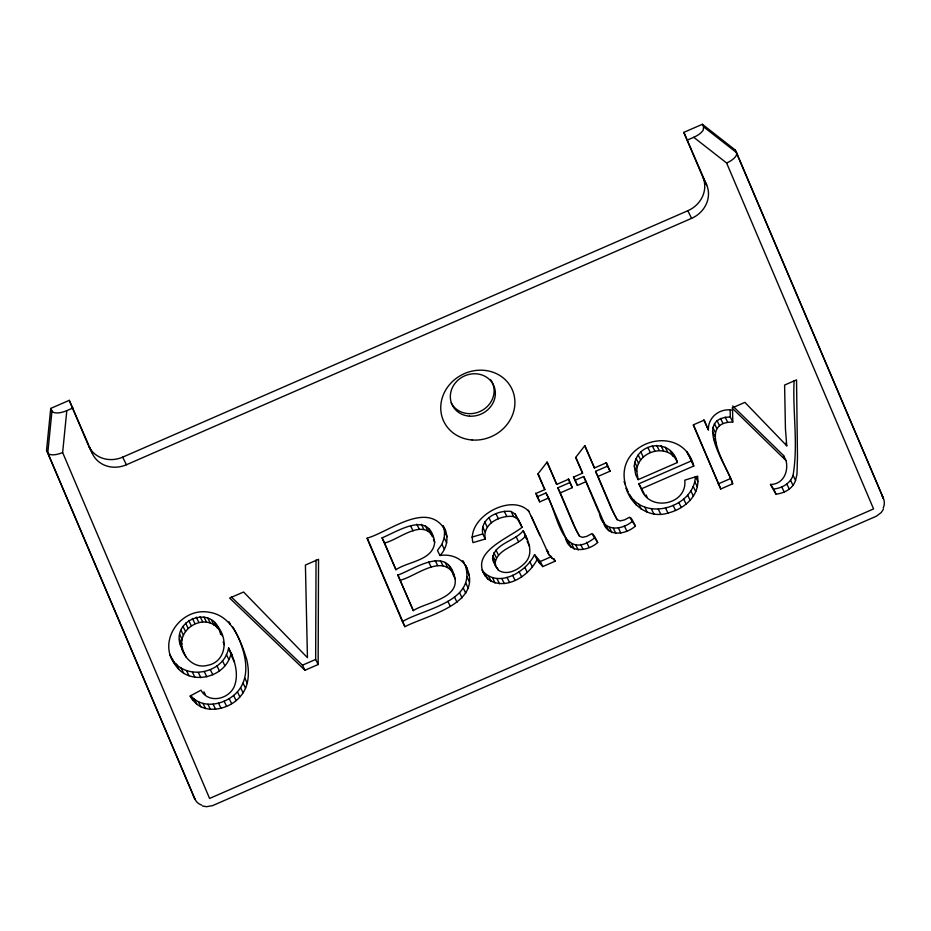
<?xml version="1.0" encoding="UTF-8"?>
<svg xmlns="http://www.w3.org/2000/svg" width="931" height="931" viewBox="0 0 931 931"><rect width="100%" height="100%" fill="white"/><g stroke="black" fill="none" stroke-linecap="round" stroke-linejoin="round"><path stroke-width="1.4" d="M318.134 664.525L318.542 559.322L305.415 565.047L307.439 657.647L243.585 592.011L229.654 598.074L304.949 670.273L318.134 664.525L315.656 659.439L316.04 560.008M217.447 626.365C228.619 638.969 225.93 661.999 207.601 665.328C195.626 668.691 184.932 659.299 181.685 648.29C167.696 619.895 214.875 602.101 220.624 634.477M444.238 537.909L444.564 531.613L443.075 525.736C449.324 534.999 447.73 547.649 439.956 555.528L437.465 550.454L441.922 544.286L444.238 537.909L446.717 542.982M492.592 558.67C494.128 543.529 514.75 541.353 523.21 530.763C528.331 540.376 533.998 553.037 525.41 562.51C518.928 569.411 507.5 576.161 498.411 570.226L495.816 566.63L492.592 558.67L495.816 566.63M495.071 563.744C496.607 548.603 517.24 546.427 525.701 535.837M184.175 653.376C171.106 627.727 211.942 607.419 222.172 635.733M732.662 483.783C729.194 468.956 691.151 417.996 730.276 416.983L732.767 422.057C695.538 422.092 728.926 469.887 732.662 483.783L720.734 488.984L693.258 425.06M434.672 542.249C433.171 560.671 407.859 561.463 395.931 569.714L382.071 537.85C399.667 530.461 429.656 510.211 434.672 542.249L433.439 539.712M201.748 805.14A13.476 12.231 -26.1 0 1 194.742 798.751L46.55 450.29L50.728 408.418L69.255 400.342L92.122 453.013A26.964 24.474 -26.1 0 0 126.407 464.767L691.57 218.354A26.964 24.474 -26.1 0 0 706.699 185.048L683.831 132.377L702.358 124.288L735.246 150.007L736.491 152.544L883.438 498.469A13.476 12.231 -26.1 0 1 883.205 508.012M50.728 408.418L51.973 410.955L47.795 452.827L194.742 798.751M687.555 139.987L693.735 137.299L726.622 163.006L873.569 508.931L209.58 798.449L62.633 452.524L66.811 410.641L72.99 407.953M193.113 700.601L189.924 696.132L200.98 690.174C208.416 704.069 228.91 699.379 234.344 686.345C238.569 675.522 235.566 663.303 231.097 653.05C226.419 678.303 188.551 686.95 174.923 664.338C157.013 640.877 181.045 607.198 208.916 612.214C231.889 615.461 240.524 640.039 246.622 659.125C249.741 671.856 249.357 686.869 239.884 696.923C227.874 711.226 198.92 715.892 190.622 695.515C201.445 708.77 221.729 705.384 233.588 695.457C254.71 678.233 244.411 646.789 232.82 626.935M631.695 499.167L629.216 494.093C645.183 522.163 693.991 507.255 695.422 476.521L697.901 481.595C697.517 497.945 682.737 509.373 668.004 513.051C649.64 518.974 631.299 505.708 626.121 488.135L627.994 492.022L624.073 481.595M634.29 466.21C636.059 441.981 671.204 437.465 677.442 462.509L638.131 479.651L635.652 474.577L634.29 466.21L636.769 471.295L638.131 479.651M636.769 471.295C636.909 450.79 669.284 441.899 677.442 462.509M367.023 538.293L402.413 621.617C422.686 609.083 477.079 601.996 465.244 565.198M402.413 621.617L404.904 626.691C426.596 615.321 485.633 603.497 465.5 565.198M703.789 419.904L708.34 429.843C708.072 416.844 720.152 407.848 732.581 410.175L732.767 422.057M770.728 484.271L773.556 489.089C781.854 488.147 790.256 483.689 793.061 475.369C798.379 444.227 792.525 412.026 794.12 380.581M795.551 480.443L796.983 474.298L797.483 456.807L796.54 379.86L784.6 385.062L785.45 429.028L786.765 445.798L744.905 402.367L732.045 407.976L786.078 460.636C788.708 471.97 783.239 484.306 770.379 484.527L776.047 494.163C784.344 493.221 792.747 488.763 795.551 480.443L793.061 475.369M169.907 654.47C180.044 681.818 223.661 675.801 228.607 647.964L232.087 655.191M529.006 511.619C511.98 492.22 466.361 517.438 472.971 542.633L485.249 539.002L482.77 533.928C479.663 518.439 498.166 509.757 511.096 511.468L515.204 514.075L522.082 527.318C507.151 539.119 465.989 554.015 487.879 579.129C505.149 591.406 528.738 576.126 537.024 559.706L534.534 554.62C526.352 571.995 498.283 588.625 482.747 571.075L485.237 576.161M485.249 539.002C482.153 523.525 500.657 514.831 513.586 516.554L517.694 519.149L520.941 524.444M883.438 509.187L881.25 512.539L876.362 516.205L212.594 805.618L206.624 806.688L202.574 806.048M535.686 493.162L537.222 496.782L545.973 492.976C557.716 512.318 561.649 564.535 595.177 537.42L593 534.103M599.378 513.458C602.788 531.834 621.117 531.031 632.894 520.976L630.718 517.659M565.466 537.85C568.969 554.026 588.043 551.257 597.667 542.505L595.805 538.688M603.183 521.407C606.675 537.583 625.748 534.813 635.384 526.062L633.511 522.244M88.922 446.554A26.964 24.474 -26.1 0 0 122.671 457.156L687.834 210.732A26.964 24.474 -26.1 0 0 702.975 177.437L683.831 132.377M382.071 537.85L384.561 542.936C398.2 540.271 423.093 517.252 433.485 537.722M572.321 487.646L569.83 482.572L557.832 487.797L560.322 492.871L572.321 487.646L568.725 479.186L556.726 484.411L547.207 461.985L538.106 473.693L544.868 489.59L536.116 493.407L539.712 501.867L548.464 498.05L567.957 542.924M610.038 471.202L607.547 466.128L595.549 471.354L598.039 476.428L610.038 471.202L606.442 462.742L594.444 467.967L584.912 445.542L575.824 457.249L582.573 473.146L573.833 476.963L577.418 485.423L586.169 481.606L605.674 526.481M573.391 476.719L574.939 480.338L583.69 476.532L586.169 481.606M397.886 575.09C413.911 569.411 445.623 546.264 454.037 574.823C462.404 598.621 425.839 602.043 413.317 610.631L397.886 575.09L413.317 610.631M400.377 580.164C415.156 576.766 442.446 552.886 454.037 574.823M638.782 483.806L691.279 460.926L693.77 466L641.273 488.891L638.782 483.806L640.865 487.332M231.354 597.015L302.459 665.2L315.656 659.439M534.534 554.62L540.283 561.498L551.501 556.61M718.243 483.911L730.183 478.709M537.024 559.706L542.773 566.583L555.225 561.149L553.992 558.612M471.854 537.152L482.77 533.928M439.956 555.528C450.872 553.642 462.928 558.356 467.362 569.016M598.039 476.428L613.983 513.97L617.148 519.673L620.104 520.895L624.515 519.905L629.577 517.194L635.384 526.062M560.322 492.871L576.266 530.414L579.443 536.116L582.387 537.338L586.798 536.349L591.86 533.638L597.667 542.505M702.358 124.288L703.603 126.837L736.491 152.544A13.476 5.644 -23 0 1 726.622 163.006M641.273 488.891C648.884 512.19 687.509 505.114 684.774 480.163L697.703 476.172L697.901 481.595M548.557 552.258L546.45 549.674L548.941 554.76L555.225 561.149M732.674 405.939L783.588 455.562L786.078 460.636M693.77 466C682.26 421.289 614.123 441.271 625.318 484.132M493.325 561.556L495.92 565.152M462.754 560.578L464.173 562.813M445.553 530.81C428.062 499.26 388.855 532.171 367.256 538.083L404.904 626.691M614.669 514.599L611.492 508.885L595.549 471.354M181.685 648.29L186.235 657.251M692.606 463.068L686.997 451.942L688.859 455.806M528.342 510.2L540.027 535.895M735.246 150.007L883.438 498.469M702.975 177.437L706.699 185.048M687.834 210.732L691.57 218.354M785.52 443.261L786.765 445.798M790.559 480.28L793.037 485.365M786.846 484.132L789.337 489.206M781.807 487.064L784.298 492.15M773.556 489.089L776.047 494.163M725.156 417.123L727.635 422.197M720.524 418.438L723.015 423.512M717.045 420.591L719.523 425.676M714.414 423.652L716.893 428.726M712.832 427.376L715.322 432.45M712.494 431.542L714.985 436.616M713.588 438.268L716.079 443.342M694.77 481.664L697.261 486.738M693.258 486.517L695.748 491.603M690.907 491.103L693.386 496.176M670.413 451.011L672.904 456.097M665.281 447.252L667.771 452.326M687.695 495.315L690.185 500.401M661.057 445.833L663.547 450.918M683.657 499.097L686.147 504.171M656.739 445.39L659.218 450.464M652.328 445.914L654.819 451M678.78 502.437L681.259 507.511M647.836 447.415L650.315 452.489M673.066 505.324L675.557 510.409M640.796 451.966L643.286 457.04M665.514 507.977L668.004 513.051M638.177 454.968L640.668 460.042M636.141 458.459L638.631 463.533M658.298 509.199L660.789 514.273M634.814 462.265L637.304 467.339M645.963 494.827L647.208 497.363M641.564 488.496L644.043 493.581M651.421 508.978L653.911 514.052M644.892 507.337L647.371 512.411M638.899 504.288L641.389 509.362M633.674 499.877L636.164 504.951M624.294 525.875L626.772 530.949M594.444 467.967L584.668 445.74M615.286 515.867L617.148 519.673M618.324 527.924L620.814 532.998M613.413 528.401L615.903 533.475M609.444 527.563L611.935 532.637M582.573 473.146L575.591 457.47M606.29 525.666L608.781 530.74M574.939 480.338L577.418 485.423M586.577 542.319L589.067 547.393M556.726 484.411L546.951 462.183M579.443 536.116L573.775 525.328L557.832 487.797M580.607 544.367L583.097 549.441M575.707 544.844L578.186 549.918M571.739 544.007L574.218 549.081M542.377 484.504L544.868 489.59M545.973 492.976L548.464 498.05M568.573 542.11L571.064 547.184M537.222 496.782L539.712 501.867M550.5 555.656L551.746 558.193M540.283 561.498L542.773 566.583M520.22 523.513L522.082 527.318M537.199 558.495L539.689 563.569M515.204 514.075L517.694 519.149M523.21 530.763L527.4 539.829M527.109 541.272L529.599 546.357M511.096 511.468L513.586 516.554M529.89 561.847L532.381 566.921M504.241 511.189L506.72 516.263M516.042 536.535L518.532 541.609M524.851 567.445L527.342 572.518M495.944 513.714L498.422 518.788M519.172 571.797L521.663 576.871M488.915 517.578L491.393 522.652M512.597 575.288L515.087 580.374M484.655 521.814L487.146 526.899M495.99 550.081L498.481 555.155M482.747 527.062L485.237 532.148M506.999 577.348L509.478 582.434M493.919 552.746L496.409 557.82M492.79 555.667L495.28 560.741M497.166 567.689L498.411 570.226M501.786 578.477L504.276 583.551M496.979 578.651L499.47 583.737M492.569 577.895L495.059 582.981M488.67 576.324L491.161 581.398M485.4 574.055L487.879 579.129M481.979 569.947L483.212 572.484M466.71 570.249L469.201 575.335M466.908 576.766L469.399 581.84M444.564 531.613L447.055 536.687M465.698 582.911L468.188 587.985M441.922 544.286L444.401 549.36M463.289 588.124L465.779 593.198M448.893 565.42L451.384 570.494M452.769 573.938L455.247 579.012M428.656 528.75L431.146 533.824M445.111 562.347L447.602 567.421M459.588 592.756L462.079 597.83M425.386 525.887L427.864 530.961M440.468 560.683L442.958 565.757M421.359 524.293L423.849 529.367M454.514 597.143L457.005 602.217M435.208 560.567L437.698 565.652M416.797 524.176L419.287 529.262M428.714 562.091L431.204 567.165M447.869 601.356L450.36 606.43M410.559 525.806L413.05 530.879M302.459 665.2L304.949 670.273M229.049 621.745L230.294 624.282M244.841 678.222L247.332 683.296M231.994 657.018L234.484 662.092M214.747 622.851L217.226 627.925M223.137 642.122L224.383 644.659M243.084 683.168L245.575 688.242M211.558 620.116L214.049 625.201M226.373 654.516L228.863 659.602M207.892 618.172L210.383 623.246M240.582 687.73L243.072 692.804M203.994 617.02L206.484 622.094M122.671 457.156L126.407 464.767M222.404 660.661L224.895 665.735M237.393 691.849L239.884 696.923M200.118 616.671L202.609 621.745M196.255 617.137L198.745 622.211M233.588 695.457L236.078 700.531M216.981 665.898L219.472 670.983M192.403 618.405L194.893 623.479M229.154 698.564L231.644 703.638M188.714 620.453L191.192 625.527M210.359 669.75L212.85 674.824M224.092 701.159L226.582 706.233M185.595 623.13L188.074 628.204M183.046 626.435L185.525 631.509M204.355 671.775L206.833 676.86M218.506 703.161L220.996 708.247M181.068 630.368L183.547 635.442M89.015 446.671L92.122 453.013M179.834 634.674L182.325 639.748M198.384 672.613L200.863 677.687M213.129 704.232L215.62 709.306M179.532 639.097L182.011 644.171M203.947 691.803L205.192 694.34M180.149 643.635L182.639 648.721M192.449 672.24L194.94 677.314M207.962 704.336L210.453 709.422M203.016 703.499L205.507 708.584M186.561 670.669L189.04 675.743M198.419 701.741L200.898 706.815M181.079 667.958L183.558 673.032M194.288 699.076L196.778 704.162M176.366 664.152L178.857 669.226M172.433 659.264L174.923 664.338M169.896 654.551L171.758 658.357M46.55 450.29L47.795 452.827A13.476 5.644 -23 0 0 62.633 452.524M548.941 554.76L531.38 516.309M228.607 647.964L231.598 655.866M708.34 429.843L704.208 420.114L693.467 424.792L720.734 488.984M606.011 462.498L607.547 466.128M583.69 476.532L598.808 512.143M568.294 478.941L569.83 482.572M537.874 473.914L541.819 483.189M384.561 542.936L395.931 569.714M69.255 400.342L88.398 445.402M690.115 457.994L691.279 460.926M518.451 519.37L519.591 522.233M524.909 534.755L526.236 538.665M451.558 569.737L452.361 572.542M431.006 532.637L431.891 536.035M703.603 126.837L703.196 130.096A13.476 5.644 -23 0 1 693.735 137.299M783.588 455.562L783.634 457.645M730.172 410.373L730.276 416.983M66.811 410.641A13.476 5.644 -23 0 1 51.973 410.955M882.192 495.932A13.476 12.231 -26.1 0 1 882.844 497.969M195.161 798.949A13.476 12.231 -26.1 0 1 193.497 796.214M490.614 379.72A22.914 20.796 -26.1 0 1 482.409 410.234A22.914 20.796 -26.1 0 1 451.174 402.832M472.133 439.991A37.74 34.261 -26.1 0 0 512.411 390.054A37.74 34.261 -26.1 0 0 448.928 385.364A37.74 34.261 -26.1 0 0 472.133 439.991M469.399 416.145A22.914 20.796 -26.1 0 0 493.849 385.83A22.914 20.796 -26.1 0 0 455.306 382.978A22.914 20.796 -26.1 0 0 469.399 416.145"/></g></svg>
